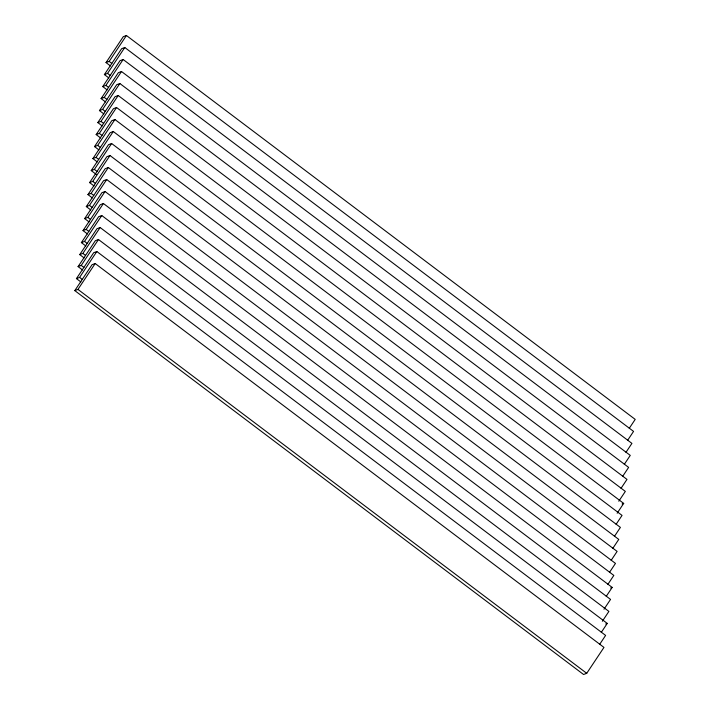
<?xml version="1.0" encoding="UTF-8"?>
<svg xmlns="http://www.w3.org/2000/svg" width="710" height="710" viewBox="0 0 710 710"><rect width="100%" height="100%" fill="white"/><g stroke="black" fill="none" stroke-linecap="round" stroke-linejoin="round"><path stroke-width="1.06" d="M110.449 65.915L106.03 62.586L123.274 36.689L126.424 35.5L635.202 419.388L629.255 428.316M106.03 62.586L109.18 61.397L126.424 35.5M108.807 77.922L104.388 74.585L121.632 48.697L124.782 47.499L633.56 431.396L627.613 440.324M104.388 74.585L107.538 73.396L124.782 47.499M107.166 89.921L102.746 86.584L119.99 60.696L123.141 59.498L631.918 443.395L625.971 452.323M102.746 86.584L105.896 85.395L123.141 59.498M105.515 101.921L101.104 98.592L118.348 72.695L121.499 71.506L630.267 455.394L624.321 464.322M101.104 98.592L104.255 97.394L121.499 71.506M103.873 113.919L99.453 110.591L116.706 84.694L119.848 83.505L628.625 467.393L622.679 476.321M99.453 110.591L102.604 109.402L119.848 83.505M102.231 125.927L97.811 122.59L115.055 96.702L118.206 95.504L626.983 479.401L621.037 488.329M97.811 122.59L100.962 121.401L118.206 95.504M100.589 137.926L96.169 134.589L113.414 108.701L116.564 107.503L625.341 491.4L618.8 501.216M96.169 134.589L99.32 133.4L116.564 107.503M98.939 149.925L94.528 146.597L111.772 120.7L114.922 119.511L623.691 503.399L617.15 513.223M94.528 146.597L97.678 145.399L114.922 119.511M97.297 161.924L92.886 158.596L110.13 132.699L113.272 131.51L622.049 515.398L616.102 524.326M92.886 158.596L96.028 157.398L113.272 131.51M96.533 174.598L91.235 170.595L108.479 144.707L111.63 143.509L620.407 527.406L614.461 536.334M91.235 170.595L94.386 169.406L111.63 143.509M94.013 185.931L89.593 182.594L106.837 156.706L109.988 155.508L618.765 539.405L612.819 548.333M89.593 182.594L92.744 181.405L109.988 155.508M92.362 197.93L87.951 194.602L105.195 168.705L108.346 167.516L617.114 551.404L611.168 560.332M87.951 194.602L91.102 193.404L108.346 167.516M90.72 209.929L86.309 206.601L103.553 180.704L106.704 179.515L615.472 563.403L609.526 572.331M86.309 206.601L89.451 205.403L106.704 179.515M89.078 221.937L84.659 218.6L101.903 192.712L105.053 191.514L613.83 575.411L607.884 584.339M84.659 218.6L87.809 217.411L105.053 191.514M87.436 233.936L83.017 230.599L100.261 204.711L103.411 203.513L612.189 587.41L606.242 596.338M83.017 230.599L86.167 229.41L103.411 203.513M85.795 245.935L81.375 242.607L98.619 216.71L101.77 215.52L610.547 599.409L603.997 609.233M81.375 242.607L84.525 241.409L101.77 215.52M84.144 257.934L79.733 254.606L96.977 228.709L100.128 227.519L608.896 611.408L602.355 621.232M79.733 254.606L82.875 253.408L100.128 227.519M82.502 269.942L78.082 266.605L95.335 240.717L98.477 239.518L607.254 623.416L601.308 632.344M78.082 266.605L81.233 265.416L98.477 239.518M80.86 281.941L76.44 278.604L93.684 252.716L96.835 251.517L605.612 635.414L599.666 644.343M76.44 278.604L79.591 277.415L96.835 251.517M74.799 290.612L92.043 264.715L95.193 263.525L603.97 647.413L586.726 673.311L583.576 674.5L74.799 290.612L77.949 289.414L95.193 263.525M622.12 503.993L623.691 503.399M610.609 588.004L612.189 587.41M605.683 624.01L607.254 623.416M109.18 61.397L111.834 63.394M107.538 73.396L110.192 75.393M105.896 85.395L108.541 87.392M104.255 97.394L106.899 99.4M102.604 109.402L105.257 111.399M100.962 121.401L103.616 123.398M99.32 133.4L101.965 135.397M97.678 145.399L100.323 147.405M96.028 157.398L98.681 159.404M94.386 169.406L97.039 171.403M92.744 181.405L95.388 183.402M91.102 193.404L93.747 195.41M89.451 205.403L92.105 207.409M87.809 217.411L90.463 219.408M86.167 229.41L88.821 231.407M84.525 241.409L87.17 243.415M82.875 253.408L85.528 255.414M81.233 265.416L83.886 267.413M79.591 277.415L82.245 279.412M77.949 289.414L586.726 673.311"/></g></svg>
